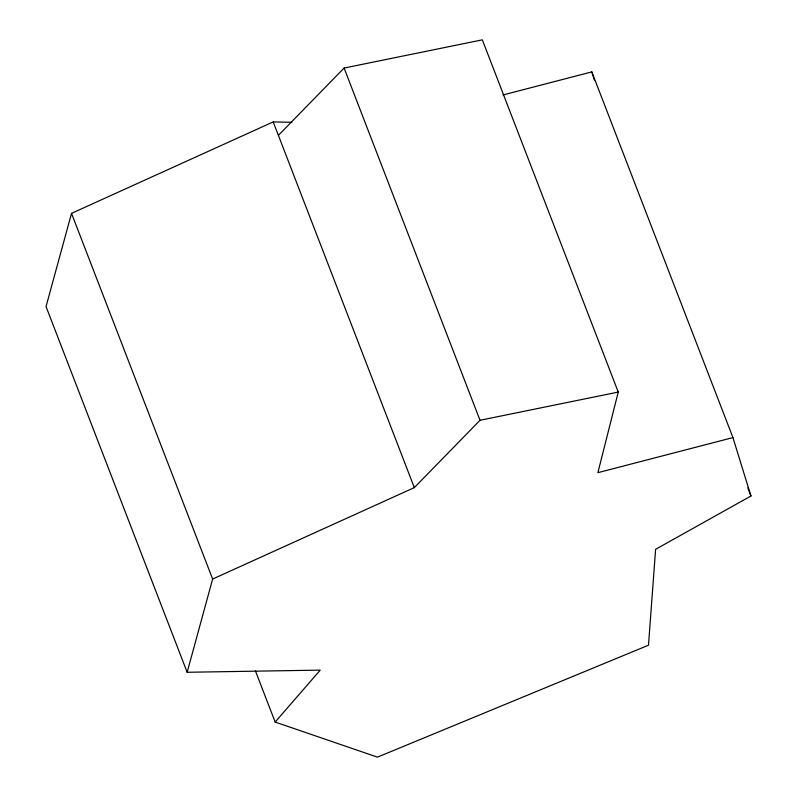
<?xml version="1.0" encoding="UTF-8"?>
<svg xmlns="http://www.w3.org/2000/svg" width="797" height="797" viewBox="0 0 797 797"><rect width="100%" height="100%" fill="white"/><g stroke="black" fill="none" stroke-linecap="round" stroke-linejoin="round"><path stroke-width="1.2" d="M278.402 135.38L344.095 68.054L482.334 39.85L618.253 392.074L597.88 472.681L732.931 437.593L750.963 495.993L655.612 549.312L648.489 645.201L377.469 757.15L275.164 722.062L255.458 670.984M291.871 122.29L273.202 121.911L71.521 213.357L46.037 306.576L187.156 672.279L320.245 670.118L275.164 722.062M187.156 672.279L212.63 579.05L71.521 213.357M212.63 579.05L414.32 487.615L480.013 420.278L618.253 392.074M503.007 94.963L591.822 71.889L732.931 437.593M747.825 487.864L750.963 495.993M344.095 68.054L480.013 420.278M273.202 121.911L414.32 487.615M591.822 71.889L594.343 80.069"/></g></svg>
